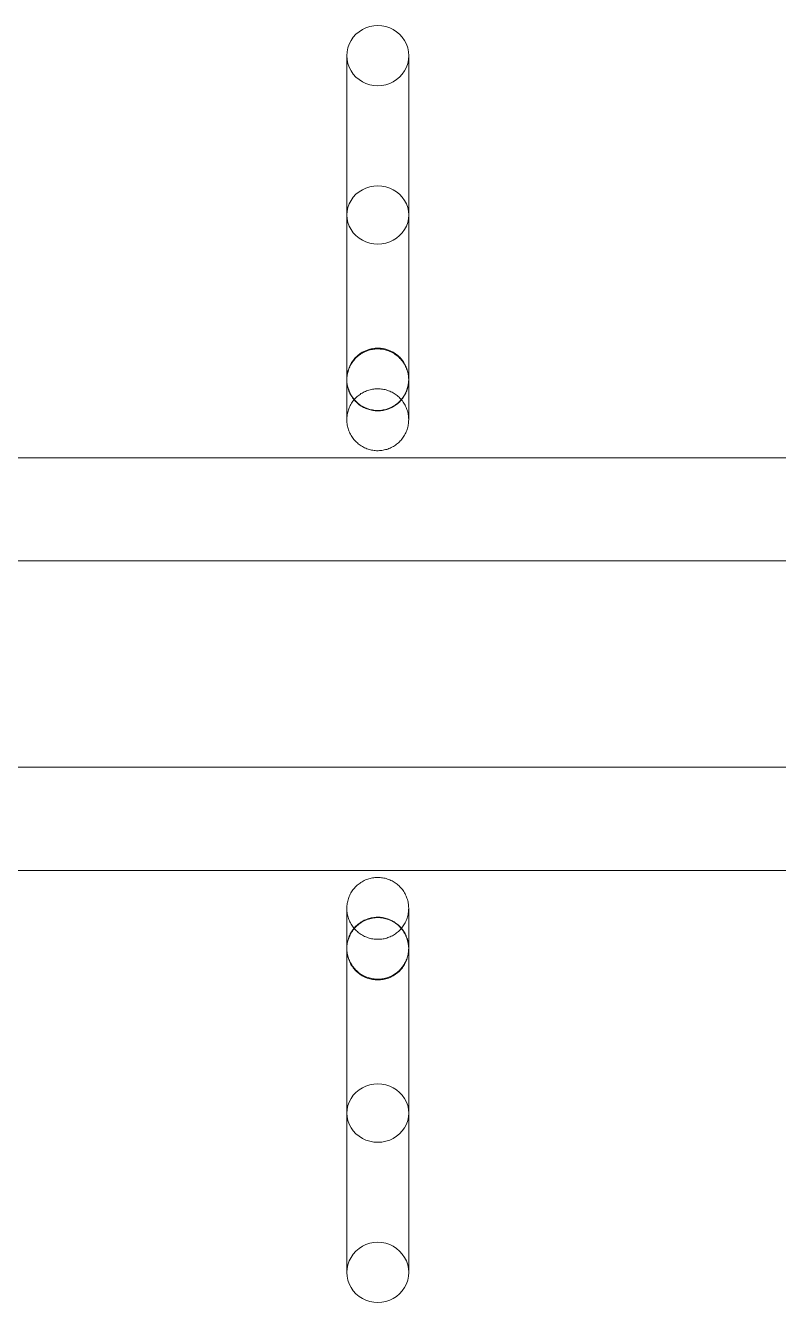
# Model space of a CAD drawing. Header units: millimetres. Extents: x -32954 to 151739, y -65671 to 56243.
# Drawn here: x -8272.9 to -8199.8, y -451.1 to -327.3 of the extents above; entities that cross this region are included whole.
import ezdxf

# ---------------------------------------------------------------- set-up
doc = ezdxf.new("R2010")
doc.units = ezdxf.units.MM
doc.layers.add('M-EQPM', color=7, linetype='Continuous', lineweight=9)

# ---------------------------------------------------------------- blocks, each defined once
blk = doc.blocks.new('М90_Вешалка гардеробная - М90_2_Вешалка гардеробная 38 крючков-8001155-О_ТХ_01')
at = {"layer": 'M-EQPM'}
for p, q in [((282.68, 59.49), (282.68, 57.21)), ((288.68, 57.21), (288.68, 59.49)), ((980, 20.52), (-980, 20.52)), ((-980, 20.52), (980, 20.52)), ((980, 20.52), (-980, 20.52)), ((-980, 20.52), (980, 20.52)), ((980, 10.52), (-980, 10.52)), ((-980, 10.52), (980, 10.52)), ((-980, -9.48), (980, -9.48)), ((-980, -9.48), (980, -9.48)), ((-980, -19.48), (980, -19.48)), ((-980, -19.48), (980, -19.48)), ((-980, -19.48), (980, -19.48)), ((-980, -19.48), (980, -19.48)), ((282.68, -56.17), (282.68, -58.45)), ((288.68, -58.45), (288.68, -56.17))]:
    blk.add_line(p, q, dxfattribs=at)
at = {"layer": 'M-EQPM', "flags": 128}
for points in [[(282.68, 28.06), (282.68, 28.08), (282.68, 28.11), (282.68, 28.17), (282.68, 28.25), (282.68, 28.36), (282.68, 28.49), (282.68, 28.64), (282.68, 28.81), (282.68, 29.01), (282.68, 29.23), (282.68, 29.47), (282.68, 29.73), (282.68, 30.02), (282.68, 30.32), (282.68, 30.64), (282.68, 30.99), (282.68, 31.35), (282.68, 31.73), (282.68, 32.13), (282.68, 32.54), (282.68, 32.97), (282.68, 33.42), (282.68, 33.88), (282.68, 34.36), (282.68, 34.85), (282.68, 35.35), (282.68, 35.87), (282.68, 36.4), (282.68, 36.93), (282.68, 37.48), (282.68, 38.03), (282.68, 38.6), (282.68, 39.17), (282.68, 39.74), (282.68, 40.32), (282.68, 40.9), (282.68, 41.49), (282.68, 42.08), (282.68, 42.67), (282.68, 43.26), (282.68, 43.85), (282.68, 44.44), (282.68, 45.02), (282.68, 45.61), (282.68, 46.18), (282.68, 46.76), (282.68, 47.32), (282.68, 47.88), (282.68, 48.43), (282.68, 48.97), (282.68, 49.51), (282.68, 50.03), (282.68, 50.54), (282.68, 51.04), (282.68, 51.52), (282.68, 51.99), (282.68, 52.45), (282.68, 52.89), (282.68, 53.31), (282.68, 53.72), (282.68, 54.11), (282.68, 54.48), (282.68, 54.83), (282.68, 55.17), (282.68, 55.48), (282.68, 55.78), (282.68, 56.05), (282.68, 56.3), (282.68, 56.53), (282.68, 56.74), (282.68, 56.93), (282.68, 57.09), (282.68, 57.21)], [(288.68, 57.21), (288.68, 57.06), (288.68, 56.89), (288.68, 56.7), (288.68, 56.49), (288.68, 56.25), (288.68, 56), (288.68, 55.72), (288.68, 55.42), (288.68, 55.1), (288.68, 54.76), (288.68, 54.41), (288.68, 54.03), (288.68, 53.64), (288.68, 53.23), (288.68, 52.8), (288.68, 52.36), (288.68, 51.9), (288.68, 51.42), (288.68, 50.94), (288.68, 50.44), (288.68, 49.92), (288.68, 49.4), (288.68, 48.87), (288.68, 48.32), (288.68, 47.77), (288.68, 47.21), (288.68, 46.64), (288.68, 46.07), (288.68, 45.49), (288.68, 44.91), (288.68, 44.32), (288.68, 43.73), (288.68, 43.14), (288.68, 42.55), (288.68, 41.96), (288.68, 41.37), (288.68, 40.79), (288.68, 40.2), (288.68, 39.62), (288.68, 39.05), (288.68, 38.48), (288.68, 37.92), (288.68, 37.37), (288.68, 36.82), (288.68, 36.29), (288.68, 35.76), (288.68, 35.25), (288.68, 34.75), (288.68, 34.26), (288.68, 33.79), (288.68, 33.33), (288.68, 32.89), (288.68, 32.46), (288.68, 32.04), (288.68, 31.65), (288.68, 31.27), (288.68, 30.91), (288.68, 30.58), (288.68, 30.26), (288.68, 29.96), (288.68, 29.68), (288.68, 29.42), (288.68, 29.18), (288.68, 28.97), (288.68, 28.78), (288.68, 28.61), (288.68, 28.46), (288.68, 28.33), (288.68, 28.23), (288.68, 28.16), (288.68, 28.1), (288.68, 28.07), (288.68, 28.06)], [(282.68, 44.05), (282.68, 39.66), (282.68, 35.81), (282.68, 32.51), (282.68, 29.75), (282.68, 27.54), (282.68, 25.89), (282.68, 24.79), (282.68, 24.26), (282.68, 24.2)], [(288.68, 24.2), (288.68, 24.48), (288.68, 25.32), (288.68, 26.72), (288.68, 28.68), (288.68, 31.19), (288.68, 34.25), (288.68, 37.86), (288.68, 42), (288.68, 44.05)], [(282.68, 28.06), (282.68, 28.18), (282.69, 28.3), (282.7, 28.42), (282.71, 28.54), (282.74, 28.66), (282.76, 28.78), (282.79, 28.89), (282.83, 29.01), (282.87, 29.12), (282.91, 29.23), (282.96, 29.34), (283.01, 29.45), (283.07, 29.55), (283.13, 29.66), (283.2, 29.76), (283.27, 29.86), (283.34, 29.95), (283.42, 30.04), (283.5, 30.13), (283.59, 30.22), (283.67, 30.3), (283.76, 30.38), (283.86, 30.45), (283.96, 30.52), (284.05, 30.59), (284.16, 30.65), (284.26, 30.71), (284.37, 30.76), (284.48, 30.81), (284.59, 30.86), (284.7, 30.9), (284.82, 30.94), (284.93, 30.97), (285.05, 31), (285.17, 31.02), (285.28, 31.04), (285.4, 31.05), (285.52, 31.06), (285.64, 31.06), (285.68, 31.06)], [(285.68, 31.06), (285.8, 31.06), (285.92, 31.05), (286.03, 31.04), (286.15, 31.03), (286.27, 31), (286.39, 30.98), (286.5, 30.95), (286.62, 30.91), (286.73, 30.87), (286.84, 30.83), (286.95, 30.78), (287.06, 30.72), (287.17, 30.67), (287.27, 30.61), (287.37, 30.54), (287.47, 30.47), (287.56, 30.4), (287.65, 30.32), (287.74, 30.24), (287.83, 30.15), (287.91, 30.07), (287.99, 29.97), (288.06, 29.88), (288.13, 29.78), (288.2, 29.68), (288.26, 29.58), (288.32, 29.48), (288.38, 29.37), (288.43, 29.26), (288.47, 29.15), (288.51, 29.04), (288.55, 28.92), (288.58, 28.81), (288.61, 28.69), (288.63, 28.57), (288.65, 28.45), (288.66, 28.34), (288.67, 28.22), (288.68, 28.1), (288.68, 28.06)], [(282.68, 28.12), (282.68, 28.08), (282.68, 28.06)], [(282.68, 24.2), (282.68, 24.48), (282.68, 25.32), (282.68, 26.72), (282.68, 28.12)], [(285.68, 25.06), (285.56, 25.07), (285.44, 25.07), (285.32, 25.09), (285.2, 25.1), (285.08, 25.12), (284.96, 25.15), (284.85, 25.18), (284.73, 25.22), (284.62, 25.26), (284.51, 25.3), (284.4, 25.35), (284.29, 25.4), (284.19, 25.46), (284.08, 25.52), (283.98, 25.59), (283.88, 25.66), (283.79, 25.73), (283.7, 25.81), (283.61, 25.89), (283.52, 25.97), (283.44, 26.06), (283.36, 26.15), (283.29, 26.25), (283.22, 26.34), (283.15, 26.44), (283.09, 26.54), (283.03, 26.65), (282.98, 26.76), (282.93, 26.87), (282.88, 26.98), (282.84, 27.09), (282.8, 27.2), (282.77, 27.32), (282.74, 27.44), (282.72, 27.55), (282.7, 27.67), (282.69, 27.79), (282.68, 27.91), (282.68, 28.03), (282.68, 28.06)], [(288.68, 28.06), (288.67, 27.94), (288.67, 27.82), (288.65, 27.7), (288.64, 27.59), (288.62, 27.47), (288.59, 27.35), (288.56, 27.23), (288.52, 27.12), (288.48, 27.01), (288.44, 26.9), (288.39, 26.79), (288.34, 26.68), (288.28, 26.57), (288.22, 26.47), (288.15, 26.37), (288.08, 26.27), (288.01, 26.18), (287.93, 26.09), (287.85, 26), (287.77, 25.91), (287.68, 25.83), (287.59, 25.75), (287.49, 25.68), (287.4, 25.61), (287.3, 25.54), (287.19, 25.48), (287.09, 25.42), (286.98, 25.36), (286.87, 25.31), (286.76, 25.27), (286.65, 25.23), (286.54, 25.19), (286.42, 25.16), (286.3, 25.13), (286.19, 25.11), (286.07, 25.09), (285.95, 25.08), (285.83, 25.07), (285.71, 25.06), (285.68, 25.06)], [(288.68, 28.06), (288.68, 28.08), (288.68, 28.11), (288.68, 28.12)], [(288.68, 28.12), (288.68, 26.31), (288.68, 25.05), (288.68, 24.36), (288.68, 24.2)], [(282.68, 24.2), (282.68, 24.32), (282.69, 24.44), (282.7, 24.56), (282.71, 24.68), (282.74, 24.8), (282.76, 24.92), (282.79, 25.03), (282.83, 25.15), (282.87, 25.26), (282.91, 25.37), (282.96, 25.48), (283.01, 25.59), (283.07, 25.69), (283.13, 25.8), (283.2, 25.9), (283.27, 25.99), (283.34, 26.09), (283.42, 26.18), (283.5, 26.27), (283.59, 26.35), (283.67, 26.44), (283.76, 26.51), (283.86, 26.59), (283.96, 26.66), (284.05, 26.73), (284.16, 26.79), (284.26, 26.85), (284.37, 26.9), (284.48, 26.95), (284.59, 27), (284.7, 27.04), (284.82, 27.08), (284.93, 27.11), (285.05, 27.14), (285.17, 27.16), (285.28, 27.18), (285.4, 27.19), (285.52, 27.2), (285.64, 27.2), (285.68, 27.2)], [(285.68, 27.2), (285.8, 27.2), (285.92, 27.19), (286.03, 27.18), (286.15, 27.16), (286.27, 27.14), (286.39, 27.12), (286.5, 27.09), (286.62, 27.05), (286.73, 27.01), (286.84, 26.97), (286.95, 26.92), (287.06, 26.86), (287.17, 26.81), (287.27, 26.74), (287.37, 26.68), (287.47, 26.61), (287.56, 26.54), (287.65, 26.46), (287.74, 26.38), (287.83, 26.29), (287.91, 26.2), (287.99, 26.11), (288.06, 26.02), (288.13, 25.92), (288.2, 25.82), (288.26, 25.72), (288.32, 25.62), (288.38, 25.51), (288.43, 25.4), (288.47, 25.29), (288.51, 25.18), (288.55, 25.06), (288.58, 24.95), (288.61, 24.83), (288.63, 24.71), (288.65, 24.59), (288.66, 24.47), (288.67, 24.35), (288.68, 24.23), (288.68, 24.2)], [(285.68, 21.2), (285.56, 21.2), (285.44, 21.21), (285.32, 21.22), (285.2, 21.24), (285.08, 21.26), (284.96, 21.29), (284.85, 21.32), (284.73, 21.35), (284.62, 21.39), (284.51, 21.44), (284.4, 21.49), (284.29, 21.54), (284.19, 21.6), (284.08, 21.66), (283.98, 21.73), (283.88, 21.8), (283.79, 21.87), (283.7, 21.95), (283.61, 22.03), (283.52, 22.11), (283.44, 22.2), (283.36, 22.29), (283.29, 22.38), (283.22, 22.48), (283.15, 22.58), (283.09, 22.68), (283.03, 22.79), (282.98, 22.9), (282.93, 23), (282.88, 23.12), (282.84, 23.23), (282.8, 23.34), (282.77, 23.46), (282.74, 23.57), (282.72, 23.69), (282.7, 23.81), (282.69, 23.93), (282.68, 24.05), (282.68, 24.17), (282.68, 24.2)], [(288.68, 24.2), (288.67, 24.08), (288.67, 23.96), (288.65, 23.84), (288.64, 23.72), (288.62, 23.61), (288.59, 23.49), (288.56, 23.37), (288.52, 23.26), (288.48, 23.15), (288.44, 23.03), (288.39, 22.92), (288.34, 22.82), (288.28, 22.71), (288.22, 22.61), (288.15, 22.51), (288.08, 22.41), (288.01, 22.32), (287.93, 22.22), (287.85, 22.14), (287.77, 22.05), (287.68, 21.97), (287.59, 21.89), (287.49, 21.82), (287.4, 21.74), (287.3, 21.68), (287.19, 21.62), (287.09, 21.56), (286.98, 21.5), (286.87, 21.45), (286.76, 21.41), (286.65, 21.36), (286.54, 21.33), (286.42, 21.3), (286.3, 21.27), (286.19, 21.25), (286.07, 21.23), (285.95, 21.21), (285.83, 21.21), (285.71, 21.2), (285.68, 21.2)], [(282.68, -23.16), (282.68, -23.04), (282.69, -22.92), (282.7, -22.8), (282.71, -22.69), (282.74, -22.57), (282.76, -22.45), (282.79, -22.33), (282.83, -22.22), (282.87, -22.11), (282.91, -22), (282.96, -21.89), (283.01, -21.78), (283.07, -21.67), (283.13, -21.57), (283.2, -21.47), (283.27, -21.37), (283.34, -21.28), (283.42, -21.19), (283.5, -21.1), (283.59, -21.01), (283.67, -20.93), (283.76, -20.85), (283.86, -20.78), (283.96, -20.71), (284.05, -20.64), (284.16, -20.58), (284.26, -20.52), (284.37, -20.46), (284.48, -20.41), (284.59, -20.37), (284.7, -20.33), (284.82, -20.29), (284.93, -20.26), (285.05, -20.23), (285.17, -20.21), (285.28, -20.19), (285.4, -20.18), (285.52, -20.17), (285.64, -20.16), (285.68, -20.16)], [(285.68, -20.16), (285.8, -20.17), (285.92, -20.17), (286.03, -20.19), (286.15, -20.2), (286.27, -20.22), (286.39, -20.25), (286.5, -20.28), (286.62, -20.32), (286.73, -20.36), (286.84, -20.4), (286.95, -20.45), (287.06, -20.5), (287.17, -20.56), (287.27, -20.62), (287.37, -20.69), (287.47, -20.76), (287.56, -20.83), (287.65, -20.91), (287.74, -20.99), (287.83, -21.07), (287.91, -21.16), (287.99, -21.25), (288.06, -21.35), (288.13, -21.44), (288.2, -21.54), (288.26, -21.65), (288.32, -21.75), (288.38, -21.86), (288.43, -21.97), (288.47, -22.08), (288.51, -22.19), (288.55, -22.3), (288.58, -22.42), (288.61, -22.54), (288.63, -22.65), (288.65, -22.77), (288.66, -22.89), (288.67, -23.01), (288.68, -23.13), (288.68, -23.16)], [(285.68, -26.16), (285.56, -26.16), (285.44, -26.15), (285.32, -26.14), (285.2, -26.13), (285.08, -26.1), (284.96, -26.08), (284.85, -26.05), (284.73, -26.01), (284.62, -25.97), (284.51, -25.93), (284.4, -25.88), (284.29, -25.82), (284.19, -25.77), (284.08, -25.71), (283.98, -25.64), (283.88, -25.57), (283.79, -25.5), (283.7, -25.42), (283.61, -25.34), (283.52, -25.25), (283.44, -25.17), (283.36, -25.08), (283.29, -24.98), (283.22, -24.88), (283.15, -24.78), (283.09, -24.68), (283.03, -24.58), (282.98, -24.47), (282.93, -24.36), (282.88, -24.25), (282.84, -24.14), (282.8, -24.02), (282.77, -23.91), (282.74, -23.79), (282.72, -23.67), (282.7, -23.56), (282.69, -23.44), (282.68, -23.32), (282.68, -23.2), (282.68, -23.16)], [(282.68, -27.08), (282.68, -25.27), (282.68, -24.01), (282.68, -23.32), (282.68, -23.16)], [(282.68, -23.16), (282.68, -23.44), (282.68, -24.29), (282.68, -25.69), (282.68, -27.64), (282.68, -30.15), (282.68, -33.21), (282.68, -36.82), (282.68, -40.96), (282.68, -43.01)], [(288.68, -23.16), (288.67, -23.28), (288.67, -23.4), (288.65, -23.52), (288.64, -23.64), (288.62, -23.76), (288.59, -23.88), (288.56, -23.99), (288.52, -24.11), (288.48, -24.22), (288.44, -24.33), (288.39, -24.44), (288.34, -24.55), (288.28, -24.65), (288.22, -24.76), (288.15, -24.86), (288.08, -24.96), (288.01, -25.05), (287.93, -25.14), (287.85, -25.23), (287.77, -25.32), (287.68, -25.4), (287.59, -25.48), (287.49, -25.55), (287.4, -25.62), (287.3, -25.69), (287.19, -25.75), (287.09, -25.81), (286.98, -25.86), (286.87, -25.91), (286.76, -25.96), (286.65, -26), (286.54, -26.04), (286.42, -26.07), (286.3, -26.1), (286.19, -26.12), (286.07, -26.14), (285.95, -26.15), (285.83, -26.16), (285.71, -26.16), (285.68, -26.16)], [(288.68, -43.01), (288.68, -38.62), (288.68, -34.77), (288.68, -31.47), (288.68, -28.71), (288.68, -26.5), (288.68, -24.85), (288.68, -23.75), (288.68, -23.22), (288.68, -23.16)], [(288.68, -23.16), (288.68, -23.44), (288.68, -24.29), (288.68, -25.69), (288.68, -27.08)], [(282.68, -27.02), (282.68, -26.9), (282.69, -26.79), (282.7, -26.67), (282.71, -26.55), (282.74, -26.43), (282.76, -26.31), (282.79, -26.2), (282.83, -26.08), (282.87, -25.97), (282.91, -25.86), (282.96, -25.75), (283.01, -25.64), (283.07, -25.53), (283.13, -25.43), (283.2, -25.33), (283.27, -25.23), (283.34, -25.14), (283.42, -25.05), (283.5, -24.96), (283.59, -24.87), (283.67, -24.79), (283.76, -24.71), (283.86, -24.64), (283.96, -24.57), (284.05, -24.5), (284.16, -24.44), (284.26, -24.38), (284.37, -24.32), (284.48, -24.27), (284.59, -24.23), (284.7, -24.19), (284.82, -24.15), (284.93, -24.12), (285.05, -24.09), (285.17, -24.07), (285.28, -24.05), (285.4, -24.04), (285.52, -24.03), (285.64, -24.03), (285.68, -24.02)], [(285.68, -24.02), (285.8, -24.03), (285.92, -24.03), (286.03, -24.05), (286.15, -24.06), (286.27, -24.08), (286.39, -24.11), (286.5, -24.14), (286.62, -24.18), (286.73, -24.22), (286.84, -24.26), (286.95, -24.31), (287.06, -24.36), (287.17, -24.42), (287.27, -24.48), (287.37, -24.55), (287.47, -24.62), (287.56, -24.69), (287.65, -24.77), (287.74, -24.85), (287.83, -24.93), (287.91, -25.02), (287.99, -25.11), (288.06, -25.21), (288.13, -25.3), (288.2, -25.4), (288.26, -25.51), (288.32, -25.61), (288.38, -25.72), (288.43, -25.83), (288.47, -25.94), (288.51, -26.05), (288.55, -26.16), (288.58, -26.28), (288.61, -26.4), (288.63, -26.52), (288.65, -26.63), (288.66, -26.75), (288.67, -26.87), (288.68, -26.99), (288.68, -27.02)], [(285.68, -30.02), (285.56, -30.02), (285.44, -30.02), (285.32, -30), (285.2, -29.99), (285.08, -29.97), (284.96, -29.94), (284.85, -29.91), (284.73, -29.87), (284.62, -29.83), (284.51, -29.79), (284.4, -29.74), (284.29, -29.69), (284.19, -29.63), (284.08, -29.57), (283.98, -29.5), (283.88, -29.43), (283.79, -29.36), (283.7, -29.28), (283.61, -29.2), (283.52, -29.12), (283.44, -29.03), (283.36, -28.94), (283.29, -28.84), (283.22, -28.75), (283.15, -28.65), (283.09, -28.54), (283.03, -28.44), (282.98, -28.33), (282.93, -28.22), (282.88, -28.11), (282.84, -28), (282.8, -27.89), (282.77, -27.77), (282.74, -27.65), (282.72, -27.53), (282.7, -27.42), (282.69, -27.3), (282.68, -27.18), (282.68, -27.06), (282.68, -27.02)], [(282.68, -56.17), (282.68, -56.02), (282.68, -55.86), (282.68, -55.66), (282.68, -55.45), (282.68, -55.22), (282.68, -54.96), (282.68, -54.68), (282.68, -54.38), (282.68, -54.06), (282.68, -53.73), (282.68, -53.37), (282.68, -52.99), (282.68, -52.6), (282.68, -52.19), (282.68, -51.76), (282.68, -51.32), (282.68, -50.86), (282.68, -50.38), (282.68, -49.9), (282.68, -49.4), (282.68, -48.88), (282.68, -48.36), (282.68, -47.83), (282.68, -47.28), (282.68, -46.73), (282.68, -46.17), (282.68, -45.6), (282.68, -45.03), (282.68, -44.45), (282.68, -43.87), (282.68, -43.28), (282.68, -42.69), (282.68, -42.1), (282.68, -41.51), (282.68, -40.92), (282.68, -40.33), (282.68, -39.75), (282.68, -39.16), (282.68, -38.58), (282.68, -38.01), (282.68, -37.44), (282.68, -36.88), (282.68, -36.33), (282.68, -35.79), (282.68, -35.25), (282.68, -34.73), (282.68, -34.21), (282.68, -33.71), (282.68, -33.22), (282.68, -32.75), (282.68, -32.29), (282.68, -31.85), (282.68, -31.42), (282.68, -31.01), (282.68, -30.61), (282.68, -30.23), (282.68, -29.88), (282.68, -29.54), (282.68, -29.22), (282.68, -28.92), (282.68, -28.64), (282.68, -28.38), (282.68, -28.14), (282.68, -27.93), (282.68, -27.74), (282.68, -27.57), (282.68, -27.42), (282.68, -27.3), (282.68, -27.19), (282.68, -27.12), (282.68, -27.06), (282.68, -27.03), (282.68, -27.02)], [(282.68, -27.02), (282.68, -27.04), (282.68, -27.07), (282.68, -27.08)], [(288.68, -27.02), (288.67, -27.14), (288.67, -27.26), (288.65, -27.38), (288.64, -27.5), (288.62, -27.62), (288.59, -27.74), (288.56, -27.85), (288.52, -27.97), (288.48, -28.08), (288.44, -28.19), (288.39, -28.3), (288.34, -28.41), (288.28, -28.52), (288.22, -28.62), (288.15, -28.72), (288.08, -28.82), (288.01, -28.91), (287.93, -29), (287.85, -29.09), (287.77, -29.18), (287.68, -29.26), (287.59, -29.34), (287.49, -29.41), (287.4, -29.48), (287.3, -29.55), (287.19, -29.61), (287.09, -29.67), (286.98, -29.73), (286.87, -29.78), (286.76, -29.82), (286.65, -29.86), (286.54, -29.9), (286.42, -29.93), (286.3, -29.96), (286.19, -29.98), (286.07, -30), (285.95, -30.01), (285.83, -30.02), (285.71, -30.02), (285.68, -30.02)], [(288.68, -27.02), (288.68, -27.04), (288.68, -27.07), (288.68, -27.13), (288.68, -27.21), (288.68, -27.32), (288.68, -27.45), (288.68, -27.6), (288.68, -27.77), (288.68, -27.97), (288.68, -28.19), (288.68, -28.43), (288.68, -28.69), (288.68, -28.98), (288.68, -29.28), (288.68, -29.6), (288.68, -29.95), (288.68, -30.31), (288.68, -30.69), (288.68, -31.09), (288.68, -31.5), (288.68, -31.94), (288.68, -32.38), (288.68, -32.85), (288.68, -33.32), (288.68, -33.81), (288.68, -34.32), (288.68, -34.83), (288.68, -35.36), (288.68, -35.89), (288.68, -36.44), (288.68, -37), (288.68, -37.56), (288.68, -38.13), (288.68, -38.7), (288.68, -39.28), (288.68, -39.87), (288.68, -40.45), (288.68, -41.04), (288.68, -41.63), (288.68, -42.22), (288.68, -42.81), (288.68, -43.4), (288.68, -43.99), (288.68, -44.57), (288.68, -45.15), (288.68, -45.72), (288.68, -46.28), (288.68, -46.84), (288.68, -47.39), (288.68, -47.94), (288.68, -48.47), (288.68, -48.99), (288.68, -49.5), (288.68, -50), (288.68, -50.48), (288.68, -50.95), (288.68, -51.41), (288.68, -51.85), (288.68, -52.27), (288.68, -52.68), (288.68, -53.07), (288.68, -53.44), (288.68, -53.8), (288.68, -54.13), (288.68, -54.44), (288.68, -54.74), (288.68, -55.01), (288.68, -55.26), (288.68, -55.5), (288.68, -55.7), (288.68, -55.89), (288.68, -56.06), (288.68, -56.17)], [(288.68, -27.08), (288.68, -27.04), (288.68, -27.03)]]:
    blk.add_lwpolyline(points, dxfattribs=at)
at = {"layer": 'M-EQPM'}
for centre, major_axis, ratio, start_param, end_param in [((285.68, 59.49), (-3, 0), 0.973737, 4.712389, 7.853982), ((285.68, 59.49), (3, 0), 0.973737, 4.712389, 7.853982), ((285.68, 44.05), (-3, 0), 0.943394, 4.712389, 7.853982), ((285.68, 44.05), (-3, 0), 0.943394, 1.570796, 4.712389), ((285.68, -43.01), (-3, 0), 0.943394, 4.712389, 7.853982), ((285.68, -43.01), (-3, 0), 0.943394, 1.570796, 4.712389), ((285.68, -58.45), (-3, 0), 0.973737, 4.712389, 7.853982), ((285.68, -58.45), (-3, 0), 0.973737, 1.570796, 4.712389)]:
    blk.add_ellipse(centre, major_axis=major_axis, ratio=ratio, start_param=start_param, end_param=end_param, dxfattribs=at)
for points in [[(285.68, 25.1), (285.33, 25.1), (284.63, 25.23), (283.7, 25.76), (283.02, 26.59), (282.66, 27.59), (282.66, 28.65), (283.02, 29.66), (283.7, 30.48), (284.63, 31.02), (285.33, 31.14), (285.68, 31.14)], [(285.68, 31.14), (286.03, 31.14), (286.73, 31.02), (287.65, 30.48), (288.33, 29.66), (288.69, 28.65), (288.69, 27.59), (288.33, 26.58), (287.65, 25.76), (286.73, 25.23), (286.03, 25.1), (285.68, 25.1)], [(285.68, -30.1), (285.33, -30.1), (284.63, -29.98), (283.7, -29.44), (283.02, -28.62), (282.66, -27.61), (282.66, -26.55), (283.02, -25.55), (283.7, -24.73), (284.63, -24.19), (285.33, -24.06), (285.68, -24.06)], [(285.68, -24.06), (286.03, -24.06), (286.73, -24.19), (287.65, -24.72), (288.33, -25.55), (288.69, -26.55), (288.69, -27.62), (288.33, -28.62), (287.65, -29.44), (286.73, -29.98), (286.03, -30.1), (285.68, -30.1)]]:
    blk.add_open_spline(points, degree=3, dxfattribs=at)

msp = doc.modelspace()

# ---------------------------------------------------------------- block references
at = {"layer": 'M-EQPM'}
msp.add_blockref('М90_Вешалка гардеробная - М90_2_Вешалка гардеробная 38 крючков-8001155-О_ТХ_01', (-8524.38, -389.72), dxfattribs=at)

doc.saveas('drawing.dxf')
